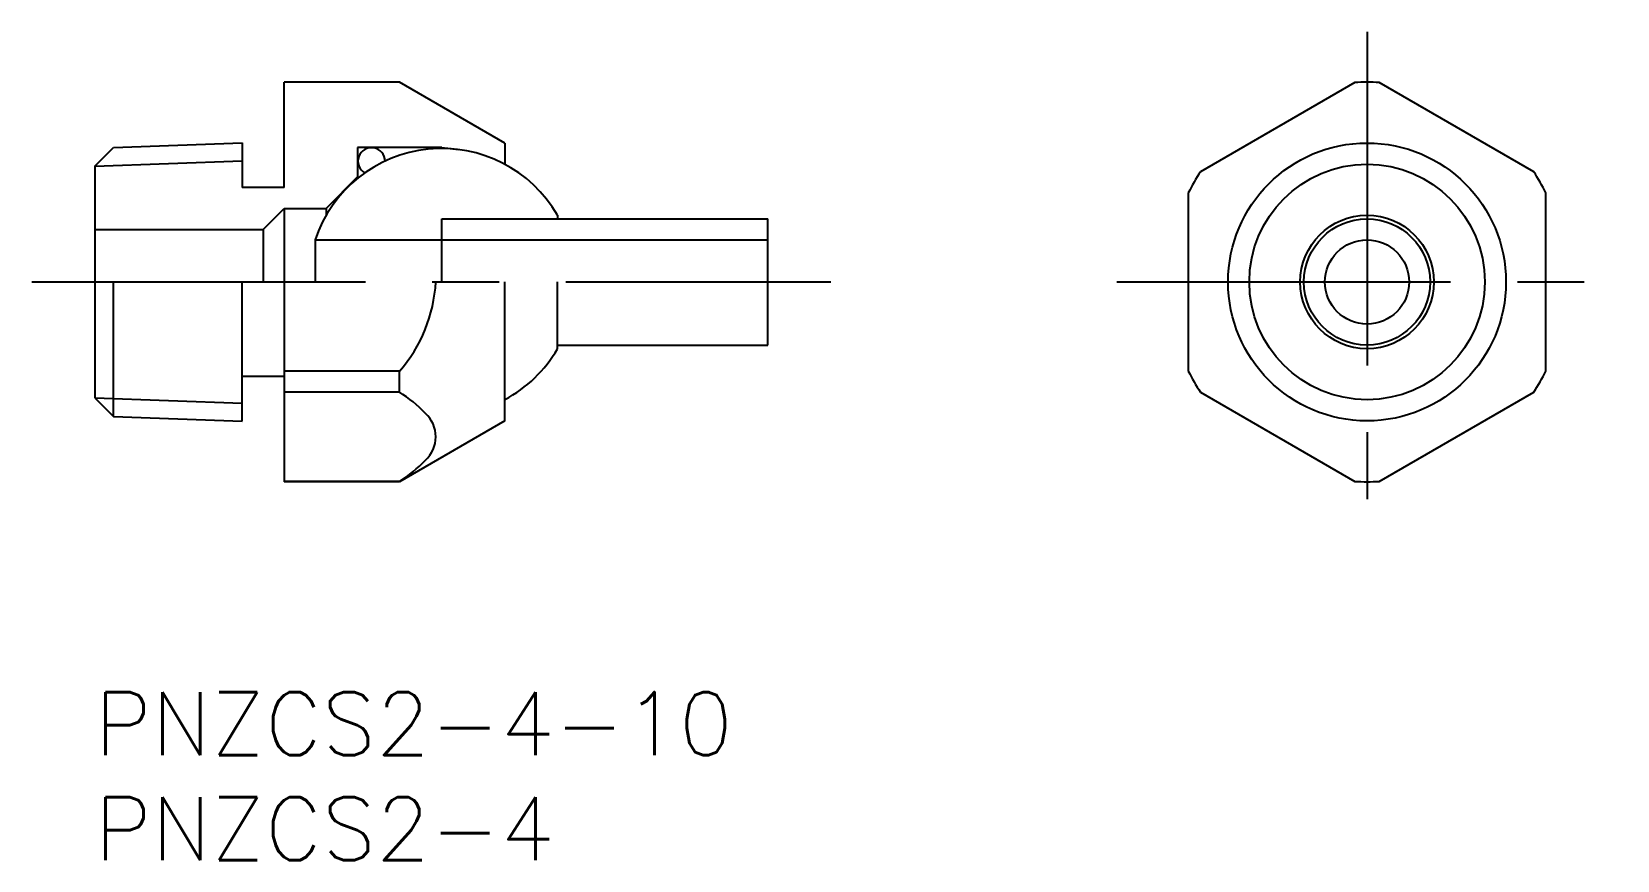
# Model space of a CAD drawing. Extents: x -3 to 72.4, y -8 to 31.4.
import ezdxf

# ---------------------------------------------------------------- set-up
doc = ezdxf.new("R2010")
doc.units = 0
doc.header["$LTSCALE"] = 0.5
doc.linetypes.add('CENTER', pattern=[50.8, 31.75, -6.35, 6.35, -6.35])
for name, color, linetype in [('MSM_CENTER', 1, 'CENTER'), ('MSM_CONTINUOUS', 7, 'CONTINUOUS'), ('MSM_NARROW', 5, 'CONTINUOUS'), ('MSM_PART_NUMBER', 7, 'CONTINUOUS')]:
    doc.layers.add(name, color=color, linetype=linetype)
doc.styles.get("Standard").update_dxf_attribs({"font": 'txt.shx', "height": 3, "bigfont": 'bigfont.shx'})

# ---------------------------------------------------------------- blocks, each defined once
blk = doc.blocks.new('*U6')
at = {"layer": 'MSM_PART_NUMBER'}
blk.add_text('PNZCS2-4-10', height=3, dxfattribs=at).set_placement((0, -3))
blk = doc.blocks.new('*U7')
at = {"layer": 'MSM_PART_NUMBER'}
blk.add_text('PNZCS2-4', height=3, dxfattribs=at).set_placement((0, -8))

msp = doc.modelspace()

# ---------------------------------------------------------------- linework, layer by layer
at = {"layer": 'MSM_CENTER'}
for p, q in [((60.5, 31.4), (60.5, 7.6)), ((-3, 19.5), (35, 19.5)), ((48.6, 19.5), (72.4, 19.5))]:
    msp.add_line(p, q, dxfattribs=at)
at = {"layer": 'MSM_CONTINUOUS'}
for p, q in [((9, 24), (9, 29)), ((14.485, 29), (9, 29)), ((19.5, 26.105), (14.485, 29)), ((0, 25.013), (0.887, 25.9)), ((0.887, 25.9), (7, 26.113)), ((7, 26.113), (7, 24)), ((16.5, 25.9), (12.5, 25.9)), ((12.5, 25.9), (12.5, 24.432)), ((16.5, 25.9), (17.292, 25.8)), ((19.5, 26.105), (19.5, 25.097)), ((0, 25.013), (0, 13.987)), ((12.5, 24.5), (11, 23)), ((0, 23.644), (0, 15.356)), ((9, 24), (7, 24)), ((11.5, 23.5), (11.5, 23.5)), ((8, 22), (9, 23)), ((9, 23), (9, 10)), ((9, 23), (11, 23)), ((11, 23), (11, 22.674)), ((22, 22.674), (22, 22.5)), ((0, 22), (8, 22)), ((8, 22), (8, 19.5)), ((16.5, 22.5), (32, 22.5)), ((16.5, 19.5), (16.5, 22.5)), ((32, 16.5), (32, 22.5)), ((10.473, 21.5), (32, 21.5)), ((10.473, 21.5), (10.473, 19.5)), ((0.887, 13.1), (0.887, 19.5)), ((7, 12.887), (7, 19.5)), ((19.5, 12.895), (19.5, 19.5)), ((22, 16.326), (22, 19.5)), ((22, 16.5), (32, 16.5)), ((14.485, 15.257), (9, 15.257)), ((14.485, 14.26), (14.485, 15.257)), ((9, 15), (7, 15)), ((0, 13.987), (0.887, 13.1)), ((14.485, 14.26), (9, 14.26)), ((0.887, 13.1), (7, 12.887)), ((19.5, 12.895), (14.485, 10)), ((14.485, 10.017), (9, 10.017)), ((14.485, 10), (9, 10)), ((14.485, 10), (14.485, 10.017))]:
    msp.add_line(p, q, dxfattribs=at)
for points in [[(59.924, 28.983), (52.576, 24.74)], [(68.424, 24.74), (61.076, 28.983)], [(52, 23.743), (52, 15.257)], [(69, 15.257), (69, 23.743)], [(52.576, 14.26), (59.924, 10.017)], [(61.076, 10.017), (68.424, 14.26)]]:
    msp.add_lwpolyline(points, dxfattribs=at)
for radius in [6.605, 5.597, 3.174, 3, 2]:
    msp.add_circle((60.5, 19.5), radius, dxfattribs=at)
for centre, radius, start, end in [((60.5, 19.5), 9.5, 86.52535, 93.47465), ((16.5, 19.5), 6.35, 29.98667, 161.64156), ((13.158, 25.243), 0.643, 0.4593, 239.93579), ((60.5, 19.5), 9.5, 146.52535, 153.47465), ((60.5, 19.5), 9.5, 26.52535, 33.47465), ((9.209, 19.886), 7.019, 318.73807, 356.84663), ((16.5, 19.5), 6.35, 298.19286, 330.01333), ((60.5, 19.5), 9.5, 206.52535, 213.47465), ((60.5, 19.5), 9.5, 326.52535, 333.47465), ((11.145, 8.907), 6.309, 43.52166, 58.04332), ((14.721, 12.139), 1.496, 311.92512, 48.07488), ((11.145, 15.371), 6.309, 301.95668, 316.47834), ((60.5, 19.5), 9.5, 266.52535, 273.47465)]:
    msp.add_arc(centre, radius, start, end, dxfattribs=at)
at = {"layer": 'MSM_NARROW'}
for p, q in [((0, 25.013), (7, 25.257)), ((0, 13.987), (7, 13.743))]:
    msp.add_line(p, q, dxfattribs=at)

# ---------------------------------------------------------------- block references
at = {"layer": 'MSM_CONTINUOUS'}
for name in ['*U6', '*U7']:
    msp.add_blockref(name, (0, 0), dxfattribs=at)

doc.saveas('drawing.dxf')
